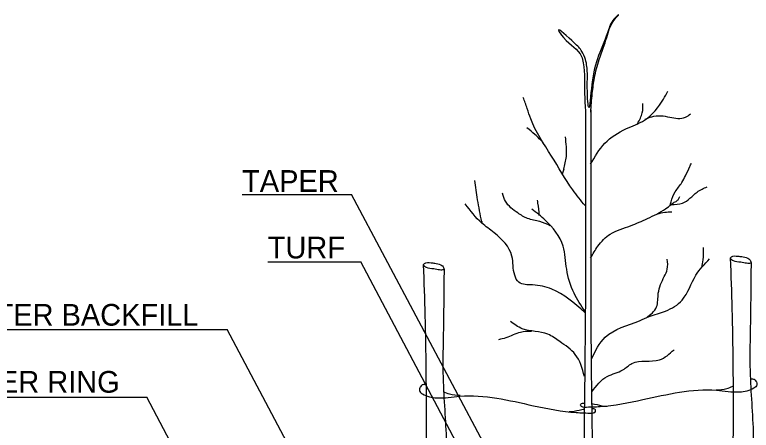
# Model space of a CAD drawing. Extents: x 0 to 2.83, y 0 to 1.83.
# Drawn here: x 0.3968 to 0.8286, y 0.869 to 1.1124 of the extents above; entities that cross this region are included whole.
import ezdxf

# ---------------------------------------------------------------- set-up
doc = ezdxf.new("R2010")
doc.units = 0
doc.layers.add('RD_Pr_Roadway_Items', color=7, linetype='Continuous')
doc.layers.add('RD_Pr_Roadway_Notes', color=7, linetype='Continuous')

msp = doc.modelspace()

# ---------------------------------------------------------------- linework, layer by layer
at = {"layer": 'RD_Pr_Roadway_Items'}
msp.add_line((0.7186, 1.02199), (0.71771, 1.01901), dxfattribs=at)
for points in [[(0.73446, 1.05533), (0.73536, 1.06619), (0.73668, 1.07547), (0.73933, 1.08607), (0.74383, 1.09905), (0.74939, 1.11072), (0.75072, 1.11231), (0.74913, 1.11098), (0.74489, 1.10356), (0.73907, 1.08845), (0.73509, 1.07149), (0.73324, 1.05798), (0.73245, 1.06778), (0.73245, 1.07812), (0.73139, 1.08607), (0.72927, 1.09084), (0.72477, 1.09587), (0.7155, 1.1033), (0.71841, 1.09905), (0.729, 1.08792), (0.73006, 1.08421), (0.73086, 1.06566), (0.73139, 1.05533)], [(0.73437, 1.0248), (0.74278, 1.0371), (0.75507, 1.04551), (0.76606, 1.05069), (0.77706, 1.06299), (0.77964, 1.06752)], [(0.73117, 1.00056), (0.72392, 1.00986), (0.71144, 1.0296), (0.69926, 1.05138), (0.69722, 1.05748), (0.6949, 1.06387)], [(0.76191, 1.04875), (0.76468, 1.05486), (0.76496, 1.06041)], [(0.73139, 1.05578), (0.73139, 1.01139), (0.73139, 0.96499), (0.73038, 0.85099), (0.72837, 0.77029), (0.72836, 0.77012)], [(0.73446, 1.05668), (0.73446, 1.01229), (0.73446, 0.96589), (0.73547, 0.85189), (0.73748, 0.77119), (0.73749, 0.77076)], [(0.76635, 1.05125), (0.77023, 1.05264), (0.7755, 1.0532), (0.78077, 1.05236), (0.78993, 1.05236), (0.79298, 1.05431)], [(0.70675, 1.03719), (0.70173, 1.04221), (0.69707, 1.04616)], [(0.71858, 1.02189), (0.72015, 1.02931), (0.71957, 1.04093)], [(0.78992, 1.0181), (0.79257, 1.02341), (0.79345, 1.02547)], [(0.67055, 0.99116), (0.66814, 1.00405), (0.66653, 1.01532)], [(0.78109, 1.00085), (0.78152, 1.00277), (0.78403, 1.00867), (0.78786, 1.01412), (0.78992, 1.0181)], [(0.78167, 1.0013), (0.7883, 1.00204), (0.79257, 1.00484), (0.79684, 1.00852), (0.80273, 1.01162)], [(0.71069, 0.98875), (0.7046, 0.99127), (0.69743, 0.99306), (0.69169, 0.99629), (0.68452, 1.00311), (0.68273, 1.00777)], [(0.70424, 0.99485), (0.70352, 1.00203), (0.70316, 1.00382)], [(0.78165, 1.00128), (0.78343, 1.00251), (0.78535, 1.00368), (0.78584, 1.00431)], [(0.78584, 1.00431), (0.78626, 1.00519), (0.78661, 1.006)], [(0.7309, 0.93802), (0.71159, 0.95171), (0.70032, 0.95413), (0.69228, 0.95574), (0.68986, 0.95976), (0.68825, 0.97103), (0.6778, 0.98472), (0.67055, 0.99036), (0.6609, 1.00163)], [(0.73113, 0.93852), (0.72468, 0.94929), (0.72037, 0.96328), (0.71822, 0.97691), (0.70782, 0.99198), (0.69994, 0.99844)], [(0.73439, 0.9699), (0.73866, 0.97683), (0.74588, 0.98391), (0.75781, 0.98877), (0.76768, 0.99305), (0.77828, 0.99865), (0.78167, 1.0013)], [(0.77354, 0.99576), (0.77784, 0.99665), (0.78195, 0.99701)], [(0.67055, 0.99118), (0.67074, 0.99037), (0.67085, 0.99011)], [(0.79957, 0.96436), (0.80034, 0.96874), (0.8006, 0.97595)], [(0.63624, 0.96582), (0.63703, 0.96667), (0.64082, 0.96707), (0.643, 0.96687), (0.64652, 0.96588), (0.64752, 0.96521), (0.64844, 0.96323)], [(0.73492, 0.91064), (0.74297, 0.92353), (0.76308, 0.93319), (0.76871, 0.93561), (0.77837, 0.93883), (0.78802, 0.94527), (0.79607, 0.95976), (0.80411, 0.96942)], [(0.77756, 0.95907), (0.77931, 0.96326), (0.77931, 0.96921)], [(0.81622, 0.9697), (0.81701, 0.97055), (0.82079, 0.97095), (0.82298, 0.97075), (0.8265, 0.96975), (0.82749, 0.96909), (0.82842, 0.96711)], [(0.81622, 0.9697), (0.81722, 0.93994), (0.81777, 0.9083), (0.8177, 0.85774), (0.81673, 0.8266), (0.81673, 0.8052), (0.81722, 0.78574), (0.81673, 0.7444), (0.81722, 0.69089)], [(0.81622, 0.96969), (0.81794, 0.96843), (0.82239, 0.96756), (0.82584, 0.96697), (0.82842, 0.96697)], [(0.63624, 0.96582), (0.63724, 0.93606), (0.63779, 0.90442), (0.63772, 0.85386), (0.63675, 0.82273), (0.63675, 0.80132), (0.63724, 0.78187), (0.63675, 0.74052), (0.63724, 0.68701)], [(0.63624, 0.96581), (0.63796, 0.96455), (0.64241, 0.96369), (0.64586, 0.96309), (0.64844, 0.96309)], [(0.64844, 0.96323), (0.64805, 0.92865), (0.6479, 0.8997), (0.64977, 0.86214), (0.64977, 0.83796), (0.64891, 0.76541), (0.64805, 0.67558)], [(0.82842, 0.96711), (0.82802, 0.93253), (0.82788, 0.90358), (0.82975, 0.86602), (0.82975, 0.84184), (0.82889, 0.76929), (0.82802, 0.67946)], [(0.76707, 0.93492), (0.77301, 0.94122), (0.77406, 0.94927), (0.77756, 0.95907)], [(0.73075, 0.90059), (0.7254, 0.91346), (0.71629, 0.92097), (0.70932, 0.92526), (0.69431, 0.92848), (0.68735, 0.93277)], [(0.69967, 0.92687), (0.69324, 0.92634), (0.68467, 0.92312), (0.68038, 0.92205)], [(0.73504, 0.89148), (0.74415, 0.90059), (0.75326, 0.90435), (0.75862, 0.9081), (0.7747, 0.91025), (0.78327, 0.91615)], [(0.82799, 0.89893), (0.82839, 0.89899), (0.83024, 0.89885), (0.83124, 0.89785), (0.83166, 0.89728), (0.83181, 0.89571), (0.83124, 0.89443), (0.8301, 0.89358), (0.8217, 0.8913), (0.80818, 0.89229), (0.76505, 0.88674), (0.74, 0.88275), (0.73091, 0.88239)], [(0.63787, 0.8956), (0.63747, 0.89566), (0.63562, 0.89552), (0.63463, 0.89452), (0.6342, 0.89395), (0.63406, 0.89238), (0.63463, 0.8911), (0.63576, 0.89025), (0.64416, 0.88797), (0.65768, 0.88896), (0.70081, 0.88341), (0.72586, 0.87942), (0.73495, 0.87906)], [(0.80804, 0.89262), (0.81415, 0.89339), (0.81774, 0.89486)], [(0.65782, 0.88929), (0.65171, 0.89006), (0.64812, 0.89153)], [(0.73094, 0.88119), (0.72921, 0.88096), (0.72328, 0.87987), (0.72176, 0.87981)], [(0.73132, 0.8824), (0.72975, 0.88253), (0.72908, 0.88284), (0.72854, 0.88399), (0.72902, 0.88459), (0.73017, 0.8849), (0.73095, 0.88492)], [(0.73454, 0.87907), (0.73611, 0.87921), (0.73678, 0.87951), (0.73732, 0.88066), (0.73684, 0.88127), (0.73569, 0.88157), (0.73492, 0.88159)], [(0.73492, 0.88452), (0.73665, 0.88429), (0.74258, 0.8832), (0.7441, 0.88314)]]:
    msp.add_spline(points, degree=3, dxfattribs=at)
at = {"layer": 'RD_Pr_Roadway_Notes'}
for p, q in [((0.53007, 1.00715), (0.59426, 1.00715)), ((0.70022, 0.80786), (0.59426, 1.00715)), ((0.54512, 0.96756), (0.59959, 0.96756)), ((0.68181, 0.81292), (0.59959, 0.96756)), ((0.26666, 0.92798), (0.52121, 0.92798)), ((0.62406, 0.73454), (0.52121, 0.92798)), ((0.27432, 0.88839), (0.4742, 0.88839)), ((0.54263, 0.75969), (0.4742, 0.88839))]:
    msp.add_line(p, q, dxfattribs=at)

# ---------------------------------------------------------------- texts
for s, p in [('TAPER', (0.53007, 1.00864)), ('TURF', (0.54512, 0.96964)), ('TAMPED & WATER BACKFILL', (0.26666, 0.93028)), ('WATER SAUCER RING', (0.27432, 0.89102))]:
    msp.add_text(s, height=0.0127, dxfattribs=at).set_placement(p)

doc.saveas('drawing.dxf')
